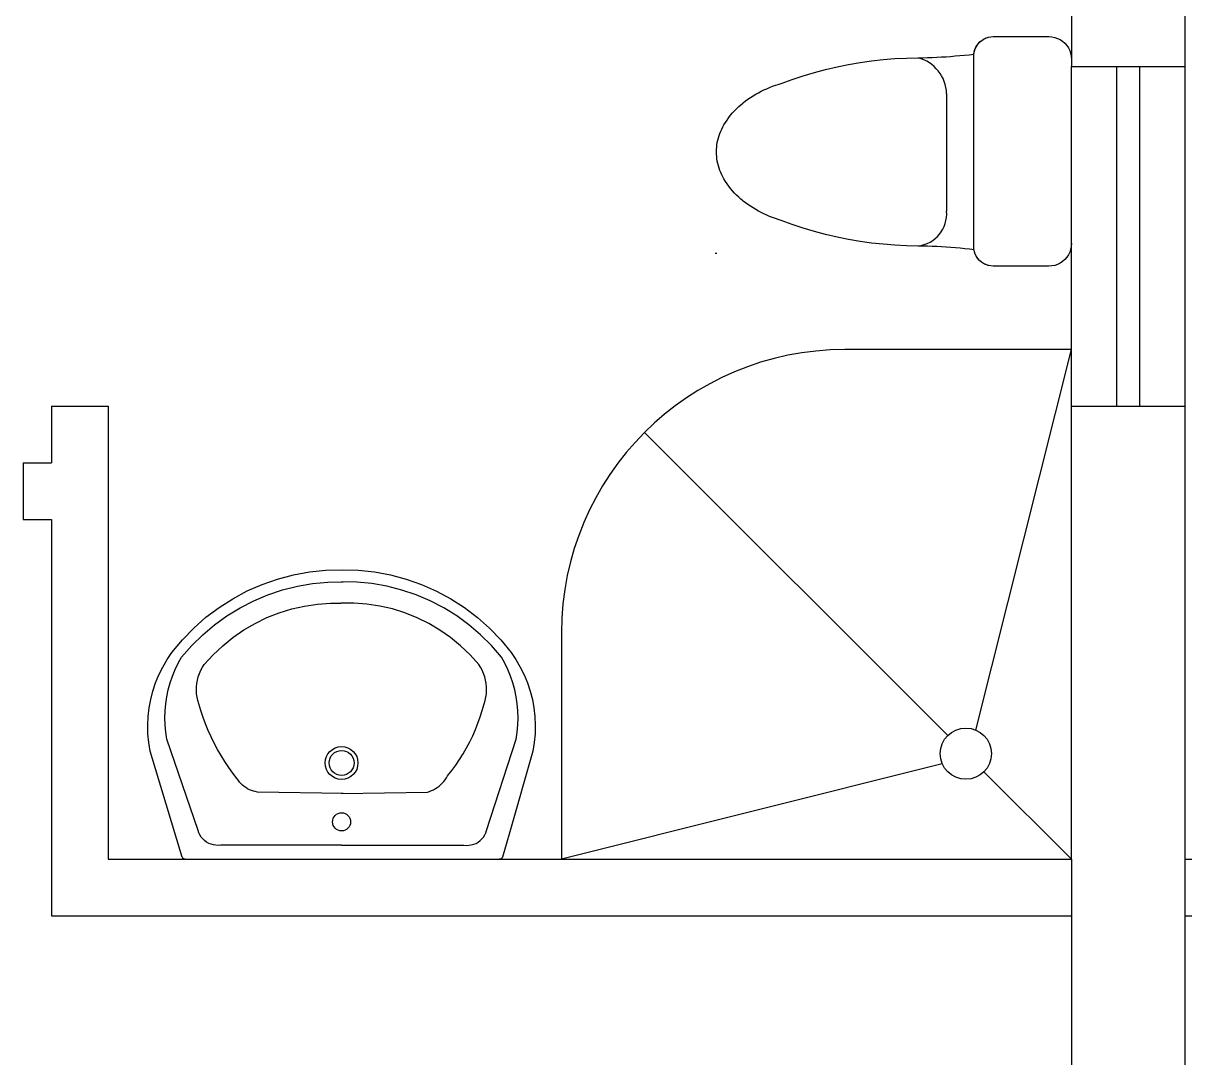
# Model space of a CAD drawing. Header units: centimetres. Extents: x 961 to 1761, y 3059 to 3784.
# Drawn here: x 1411.3 to 1616.3, y 3419.3 to 3602 of the extents above; entities that cross this region are included whole.
import ezdxf

# ---------------------------------------------------------------- set-up
doc = ezdxf.new("R2010")
doc.units = ezdxf.units.CM
doc.layers.add('傢俱', color=7, linetype='Continuous', plot=False)

# ---------------------------------------------------------------- blocks, each defined once
blk = doc.blocks.new('淋浴間')
for p, q in [((0, 90), (-40, 90)), ((-16.85, 22.8), (0, 90)), ((0, 80), (0, 90)), ((0, 0), (0, 80)), ((-21.84, 21.84), (-75.36, 75.36)), ((-90, 40), (-90, 34.86)), ((-90, 34.86), (-90, 4.86)), ((-22.8, 16.85), (-90, 0)), ((0, 0), (-15.44, 15.44)), ((-90, 4.86), (-90, 0)), ((-90, 0), (0, 0))]:
    blk.add_line(p, q)
blk.add_circle((-18.64, 18.64), 4.53)
blk.add_arc((-40, 40), 50, 90, 180)
blk = doc.blocks.new('洗臉枱')
for p, q in [((-14.16, 48.52), (-11.43, 49.47)), ((-11.43, 49.47), (-8.65, 50.21)), ((-8.65, 50.21), (-5.81, 50.73)), ((-5.81, 50.73), (-2.94, 51.03)), ((-2.94, 51.03), (-0.06, 51.1)), ((-0.04, 51.1), (2.83, 51.03)), ((2.83, 51.03), (5.68, 50.73)), ((5.68, 50.73), (8.5, 50.21)), ((8.5, 50.21), (11.28, 49.47)), ((11.28, 49.47), (13.98, 48.52)), ((-19.34, 46.01), (-16.8, 47.37)), ((-16.8, 47.37), (-14.16, 48.52)), ((-13.14, 46.68), (-10.57, 47.55)), ((-10.57, 47.55), (-7.94, 48.21)), ((-7.94, 48.21), (-5.27, 48.68)), ((-5.27, 48.68), (-2.57, 48.94)), ((-2.57, 48.94), (0.14, 49)), ((2.55, 48.94), (-0.14, 49)), ((5.22, 48.68), (2.55, 48.94)), ((7.87, 48.21), (5.22, 48.68)), ((10.48, 47.54), (7.87, 48.21)), ((13.03, 46.68), (10.48, 47.54)), ((13.98, 48.52), (16.61, 47.36)), ((16.61, 47.36), (19.13, 46)), ((-21.77, 44.45), (-19.34, 46.01)), ((-18.05, 44.39), (-15.64, 45.63)), ((-15.64, 45.63), (-13.14, 46.68)), ((-4.39, 45.05), (-2.08, 45.21)), ((-2.08, 45.21), (-0.24, 45.2)), ((0.24, 45.2), (-0.24, 45.2)), ((2.05, 45.21), (0.24, 45.2)), ((4.34, 45.04), (2.05, 45.21)), ((15.5, 45.62), (13.03, 46.68)), ((17.89, 44.39), (15.5, 45.62)), ((19.13, 46), (21.55, 44.45)), ((-24.07, 42.72), (-21.77, 44.45)), ((-20.36, 42.98), (-18.05, 44.39)), ((-13.31, 42.66), (-11.16, 43.51)), ((-11.16, 43.51), (-8.94, 44.19)), ((-8.94, 44.19), (-6.68, 44.71)), ((-6.68, 44.71), (-4.39, 45.05)), ((6.61, 44.7), (4.34, 45.04)), ((8.85, 44.19), (6.61, 44.7)), ((11.04, 43.5), (8.85, 44.19)), ((13.18, 42.65), (11.04, 43.5)), ((20.18, 42.97), (17.89, 44.39)), ((21.55, 44.45), (23.83, 42.71)), ((-26.24, 40.81), (-24.07, 42.72)), ((-24.64, 39.64), (-22.56, 41.39)), ((-22.56, 41.39), (-20.36, 42.98)), ((-17.4, 40.48), (-15.4, 41.65)), ((-15.4, 41.65), (-13.31, 42.66)), ((15.24, 41.64), (13.18, 42.65)), ((17.21, 40.47), (15.24, 41.64)), ((22.35, 41.38), (20.18, 42.97)), ((24.39, 39.63), (22.35, 41.38)), ((23.83, 42.71), (25.98, 40.8)), ((-28.24, 38.74), (-26.24, 40.81)), ((-26.57, 37.74), (-24.64, 39.64)), ((-21.11, 37.7), (-19.31, 39.16)), ((-19.31, 39.16), (-17.4, 40.48)), ((19.09, 39.16), (17.21, 40.47)), ((20.87, 37.7), (19.09, 39.16)), ((26.3, 37.74), (24.39, 39.63)), ((25.98, 40.8), (27.96, 38.73)), ((-30.08, 36.52), (-28.24, 38.74)), ((-28.36, 35.7), (-26.57, 37.74)), ((-22.8, 36.11), (-21.11, 37.7)), ((22.53, 36.11), (20.87, 37.7)), ((28.06, 35.7), (26.3, 37.74)), ((27.96, 38.73), (29.78, 36.52)), ((-31.71, 33.93), (-30.94, 35.25)), ((-30.94, 35.25), (-30.08, 36.52)), ((-28.97, 34.61), (-28.36, 35.7)), ((-24.36, 34.4), (-22.8, 36.11)), ((24.06, 34.4), (22.53, 36.11)), ((28.67, 34.61), (28.06, 35.7)), ((29.78, 36.52), (30.64, 35.25)), ((30.64, 35.25), (31.41, 33.93)), ((-32.39, 32.56), (-31.71, 33.93)), ((-30, 32.32), (-29.52, 33.48)), ((-29.52, 33.48), (-28.97, 34.61)), ((-25.23, 32.8), (-24.98, 33.36)), ((-24.98, 33.36), (-24.69, 33.89)), ((-24.69, 33.89), (-24.36, 34.4)), ((24.39, 33.89), (24.06, 34.4)), ((24.68, 33.36), (24.39, 33.89)), ((24.93, 32.8), (24.68, 33.36)), ((29.22, 33.48), (28.67, 34.61)), ((29.7, 32.32), (29.22, 33.48)), ((31.41, 33.93), (32.09, 32.56)), ((-33.45, 29.7), (-32.97, 31.15)), ((-32.97, 31.15), (-32.39, 32.56)), ((-30.74, 29.93), (-30.4, 31.14)), ((-30.4, 31.14), (-30, 32.32)), ((-25.76, 30.43), (-25.7, 31.04)), ((-25.7, 31.04), (-25.59, 31.64)), ((-25.59, 31.64), (-25.43, 32.22)), ((-25.43, 32.22), (-25.23, 32.8)), ((25.13, 32.22), (24.93, 32.8)), ((25.29, 31.64), (25.13, 32.22)), ((25.4, 31.04), (25.29, 31.64)), ((25.46, 30.43), (25.4, 31.04)), ((30.1, 31.14), (29.7, 32.32)), ((30.44, 29.93), (30.1, 31.14)), ((32.09, 32.56), (32.67, 31.15)), ((32.67, 31.15), (33.15, 29.7)), ((-33.83, 28.22), (-33.45, 29.7)), ((-31.18, 27.46), (-31, 28.7)), ((-31, 28.7), (-30.74, 29.93)), ((-25.77, 29.82), (-25.76, 30.43)), ((-25.73, 29.21), (-25.77, 29.82)), ((-25.64, 28.61), (-25.73, 29.21)), ((25.34, 28.61), (25.43, 29.21)), ((25.43, 29.21), (25.47, 29.82)), ((25.47, 29.82), (25.46, 30.43)), ((30.7, 28.7), (30.44, 29.93)), ((30.88, 27.46), (30.7, 28.7)), ((33.15, 29.7), (33.53, 28.22)), ((-34.28, 25.19), (-34.11, 26.71)), ((-34.11, 26.71), (-33.83, 28.22)), ((-31.3, 26.22), (-31.18, 27.46)), ((-25.5, 28.02), (-25.64, 28.61)), ((-25.32, 27.44), (-25.5, 28.02)), ((-24.97, 26.24), (-25.32, 27.44)), ((24.7, 26.28), (25.02, 27.44)), ((25.02, 27.44), (25.2, 28.02)), ((25.2, 28.02), (25.34, 28.61)), ((31, 26.22), (30.88, 27.46)), ((33.53, 28.22), (33.81, 26.71)), ((33.81, 26.71), (33.98, 25.19)), ((-34.35, 23.67), (-34.28, 25.19)), ((-31.33, 24.96), (-31.3, 26.22)), ((-31.29, 23.71), (-31.33, 24.96)), ((-24.58, 25.05), (-24.97, 26.24)), ((-24.15, 23.88), (-24.58, 25.05)), ((23.93, 24.01), (24.33, 25.14)), ((24.33, 25.14), (24.7, 26.28)), ((30.99, 23.71), (31.03, 24.96)), ((31.03, 24.96), (31, 26.22)), ((33.98, 25.19), (34.05, 23.67)), ((-34.31, 22.14), (-34.35, 23.67)), ((-31.17, 22.46), (-31.29, 23.71)), ((-23.68, 22.73), (-24.15, 23.88)), ((-23.17, 21.59), (-23.68, 22.73)), ((23, 21.8), (23.48, 22.9)), ((23.48, 22.9), (23.93, 24.01)), ((30.87, 22.46), (30.99, 23.71)), ((34.05, 23.67), (34.01, 22.14)), ((-34.16, 20.62), (-34.31, 22.14)), ((-33.91, 19.11), (-34.16, 20.62)), ((-30.98, 21.22), (-31.17, 22.46)), ((-25.46, 5.1), (-30.98, 21.22)), ((-22.62, 20.47), (-23.17, 21.59)), ((21.91, 19.66), (22.47, 20.72)), ((22.47, 20.72), (23, 21.8)), ((25.46, 5.1), (30.68, 21.22)), ((30.68, 21.22), (30.87, 22.46)), ((33.86, 20.62), (33.61, 19.11)), ((34.01, 22.14), (33.86, 20.62)), ((-28.25, 0.39), (-33.91, 19.11)), ((-22.04, 19.37), (-22.62, 20.47)), ((-21.41, 18.29), (-22.04, 19.37)), ((20.68, 17.61), (21.31, 18.62)), ((21.31, 18.62), (21.91, 19.66)), ((33.61, 19.11), (29.53, 4.86)), ((-20.75, 17.23), (-21.41, 18.29)), ((-20.05, 16.2), (-20.75, 17.23)), ((19.3, 15.64), (20, 16.61)), ((20, 16.61), (20.68, 17.61)), ((-19.32, 15.18), (-20.05, 16.2)), ((-18.56, 14.2), (-19.32, 15.18)), ((18.14, 14.04), (18.36, 14.36)), ((18.36, 14.36), (18.56, 14.7)), ((18.56, 14.7), (19.3, 15.64)), ((-18.35, 13.9), (-18.56, 14.2)), ((-18.13, 13.61), (-18.35, 13.9)), ((-17.88, 13.34), (-18.13, 13.61)), ((-17.62, 13.09), (-17.88, 13.34)), ((-17.33, 12.85), (-17.62, 13.09)), ((-17.04, 12.64), (-17.33, 12.85)), ((-16.72, 12.45), (-17.04, 12.64)), ((-16.4, 12.28), (-16.72, 12.45)), ((16.09, 12.28), (16.43, 12.47)), ((16.43, 12.47), (16.76, 12.68)), ((16.76, 12.68), (17.07, 12.92)), ((17.07, 12.92), (17.37, 13.17)), ((17.37, 13.17), (17.64, 13.44)), ((17.64, 13.44), (17.9, 13.73)), ((17.9, 13.73), (18.14, 14.04)), ((-16.06, 12.14), (-16.4, 12.28)), ((-15.71, 12.02), (-16.06, 12.14)), ((-15.36, 11.93), (-15.71, 12.02)), ((-15, 11.86), (-15.36, 11.93)), ((0.14, 11.6), (-15, 11.86)), ((-0.14, 11.6), (15, 11.86)), ((15, 11.86), (15.37, 11.97)), ((15.37, 11.97), (15.74, 12.12)), ((15.74, 12.12), (16.09, 12.28)), ((-25.32, 4.68), (-25.46, 5.1)), ((-25.14, 4.29), (-25.32, 4.68)), ((-24.91, 3.92), (-25.14, 4.29)), ((24.91, 3.92), (25.14, 4.29)), ((25.14, 4.29), (25.32, 4.68)), ((25.32, 4.68), (25.46, 5.1)), ((29.53, 4.86), (28.25, 0.39)), ((-24.63, 3.58), (-24.91, 3.92)), ((-24.32, 3.28), (-24.63, 3.58)), ((-23.97, 3.02), (-24.32, 3.28)), ((-23.59, 2.8), (-23.97, 3.02)), ((-23.18, 2.64), (-23.59, 2.8)), ((-22.76, 2.52), (-23.18, 2.64)), ((-22.33, 2.46), (-22.76, 2.52)), ((-21.89, 2.45), (-22.33, 2.46)), ((-21.46, 2.5), (-21.89, 2.45)), ((-0.14, 2.5), (-21.46, 2.5)), ((-0.14, 2.5), (0.14, 2.5)), ((0.14, 2.5), (21.46, 2.5)), ((21.46, 2.5), (21.89, 2.45)), ((21.89, 2.45), (22.33, 2.46)), ((22.33, 2.46), (22.76, 2.52)), ((22.76, 2.52), (23.18, 2.64)), ((23.18, 2.64), (23.59, 2.8)), ((23.59, 2.8), (23.97, 3.02)), ((23.97, 3.02), (24.32, 3.28)), ((24.32, 3.28), (24.63, 3.58)), ((24.63, 3.58), (24.91, 3.92)), ((-28.23, 0.33), (-28.25, 0.39)), ((-28.21, 0.28), (-28.23, 0.33)), ((-28.18, 0.23), (-28.21, 0.28)), ((-28.15, 0.19), (-28.18, 0.23)), ((-28.11, 0.15), (-28.15, 0.19)), ((-28.07, 0.11), (-28.11, 0.15)), ((-28.03, 0.08), (-28.07, 0.11)), ((-27.98, 0.05), (-28.03, 0.08)), ((-27.92, 0.03), (-27.98, 0.05)), ((-27.87, 0.01), (-27.92, 0.03)), ((-27.82, 0), (-27.87, 0.01)), ((-27.76, 0), (-27.82, 0)), ((-27.76, 0), (27.76, 0)), ((27.82, 0), (27.76, 0)), ((27.87, 0.01), (27.82, 0)), ((27.92, 0.03), (27.87, 0.01)), ((27.98, 0.05), (27.92, 0.03)), ((28.03, 0.08), (27.98, 0.05)), ((28.07, 0.11), (28.03, 0.08)), ((28.11, 0.15), (28.07, 0.11)), ((28.15, 0.19), (28.11, 0.15)), ((28.18, 0.23), (28.15, 0.19)), ((28.21, 0.28), (28.18, 0.23)), ((28.23, 0.33), (28.21, 0.28)), ((28.25, 0.39), (28.23, 0.33))]:
    blk.add_line(p, q)
for centre, radius in [((-0.14, 17), 2.9), ((-0.14, 17), 2.2), ((-0.14, 6.6), 1.6)]:
    blk.add_circle(centre, radius)
blk = doc.blocks.new('馬桶')
for p, q in [((-15.52, 20.43), (-15.12, 20.63)), ((-15.42, 20.49), (-15.04, 20.67)), ((-15.12, 20.63), (-14.69, 20.78)), ((-15.04, 20.67), (-14.64, 20.79)), ((-14.69, 20.78), (-14.25, 20.87)), ((-14.64, 20.79), (-14.25, 20.87)), ((-14.25, 20.87), (-14.22, 20.87)), ((-14.22, 20.87), (-13.8, 20.9)), ((-13.8, 20.9), (-4, 20.9)), ((-4, 20.9), (-3.48, 20.86)), ((-3.48, 20.86), (-2.96, 20.76)), ((-2.96, 20.76), (-2.47, 20.59)), ((-2.47, 20.59), (-2, 20.36)), ((-17.16, 18.22), (-17.04, 18.62)), ((-17.13, 18.35), (-16.98, 18.77)), ((-17.04, 18.62), (-16.87, 19.01)), ((-16.98, 18.77), (-16.78, 19.17)), ((-16.87, 19.01), (-16.66, 19.37)), ((-16.78, 19.17), (-16.53, 19.55)), ((-16.66, 19.37), (-16.4, 19.71)), ((-16.53, 19.55), (-16.24, 19.89)), ((-16.4, 19.71), (-16.11, 20.01)), ((-16.24, 19.89), (-15.9, 20.18)), ((-16.11, 20.01), (-15.78, 20.27)), ((-15.9, 20.18), (-15.52, 20.43)), ((-15.78, 20.27), (-15.42, 20.49)), ((-2, 20.36), (-1.56, 20.07)), ((-1.56, 20.07), (-1.17, 19.72)), ((-1.17, 19.72), (-0.83, 19.33)), ((-0.83, 19.33), (-0.54, 18.9)), ((-0.54, 18.9), (-0.3, 18.43)), ((-37.32, 16.34), (-35.29, 16.62)), ((-35.29, 16.62), (-33.24, 16.85)), ((-33.24, 16.85), (-31.19, 17.01)), ((-31.19, 17.01), (-29.13, 17.11)), ((-29.13, 17.11), (-27.07, 17.15)), ((-27.07, 17.15), (-26.25, 17.16)), ((-26.25, 17.16), (-25.43, 17.19)), ((-25.43, 17.19), (-24.6, 17.22)), ((-24.6, 17.22), (-23.78, 17.26)), ((-23.78, 17.26), (-22.96, 17.3)), ((-22.96, 17.3), (-22.14, 17.35)), ((-22.14, 17.35), (-21.32, 17.41)), ((-21.32, 17.41), (-20.5, 17.48)), ((-20.5, 17.48), (-19.68, 17.55)), ((-19.68, 17.55), (-18.86, 17.63)), ((-18.86, 17.63), (-18.04, 17.71)), ((-18.04, 17.71), (-17.23, 17.81)), ((-17.24, 17.45), (-17.21, 17.9)), ((-17.24, -16.19), (-17.24, 17.45)), ((-17.23, 17.81), (-17.16, 18.22)), ((-17.21, 17.9), (-17.13, 18.35)), ((-0.3, 18.43), (-0.14, 17.93)), ((-0.14, 17.93), (-0.03, 17.42)), ((-0.03, 17.42), (0, 16.9)), ((0, 16.9), (0, 15.63)), ((-47.34, 13.99), (-45.37, 14.58)), ((-45.37, 14.58), (-43.38, 15.11)), ((-43.38, 15.11), (-41.37, 15.58)), ((-41.37, 15.58), (-39.35, 15.99)), ((-39.35, 15.99), (-37.32, 16.34)), ((0, -15.63), (0, 15.63)), ((-52.78, 12.12), (-52.26, 12.3)), ((-52.26, 12.3), (-51.75, 12.47)), ((-51.75, 12.47), (-51.23, 12.63)), ((-51.23, 12.63), (-49.29, 13.34)), ((-49.29, 13.34), (-47.34, 13.99)), ((-56.65, 10.14), (-56.19, 10.44)), ((-56.19, 10.44), (-55.72, 10.72)), ((-55.72, 10.72), (-55.25, 10.98)), ((-55.25, 10.98), (-54.77, 11.24)), ((-54.77, 11.24), (-54.28, 11.48)), ((-54.28, 11.48), (-53.78, 11.7)), ((-53.78, 11.7), (-53.28, 11.92)), ((-53.28, 11.92), (-52.78, 12.12)), ((-22.04, 10.84), (-22.04, -9.91)), ((-59.1, 8.17), (-58.73, 8.53)), ((-58.73, 8.53), (-58.34, 8.88)), ((-58.34, 8.88), (-58.07, 9.1)), ((-58.07, 9.1), (-57.94, 9.21)), ((-57.94, 9.21), (-57.53, 9.53)), ((-57.53, 9.53), (-57.1, 9.84)), ((-57.1, 9.84), (-56.65, 10.14)), ((-61.06, 5.74), (-60.77, 6.17)), ((-60.77, 6.17), (-60.47, 6.6)), ((-60.47, 6.6), (-60.15, 7.01)), ((-60.15, 7.01), (-59.81, 7.41)), ((-59.81, 7.41), (-59.46, 7.8)), ((-59.46, 7.8), (-59.1, 8.17)), ((-62.06, 3.8), (-61.9, 4.19)), ((-61.9, 4.19), (-61.73, 4.57)), ((-61.73, 4.57), (-61.54, 4.94)), ((-61.54, 4.94), (-61.34, 5.3)), ((-61.34, 5.3), (-61.06, 5.74)), ((-62.57, 1.78), (-62.5, 2.19)), ((-62.5, 2.19), (-62.42, 2.6)), ((-62.42, 2.6), (-62.32, 3.01)), ((-62.32, 3.01), (-62.2, 3.41)), ((-62.2, 3.41), (-62.06, 3.8)), ((-62.65, 0.54), (-62.64, 0.95)), ((-62.65, 0.49), (-62.65, 0.54)), ((-62.64, 0.12), (-62.65, 0.49)), ((-62.64, 0.95), (-62.61, 1.37)), ((-62.61, -0.3), (-62.64, 0.12)), ((-62.61, 1.37), (-62.57, 1.78)), ((-62.57, -0.71), (-62.61, -0.3)), ((-62.5, -1.12), (-62.57, -0.71)), ((-62.42, -1.53), (-62.5, -1.12)), ((-62.32, -1.93), (-62.42, -1.53)), ((-62.2, -2.33), (-62.32, -1.93)), ((-62.06, -2.73), (-62.2, -2.33)), ((-61.9, -3.11), (-62.06, -2.73)), ((-61.73, -3.49), (-61.9, -3.11)), ((-61.54, -3.86), (-61.73, -3.49)), ((-61.34, -4.23), (-61.54, -3.86)), ((-61.06, -4.67), (-61.34, -4.23)), ((-60.77, -5.1), (-61.06, -4.67)), ((-60.47, -5.52), (-60.77, -5.1)), ((-60.15, -5.94), (-60.47, -5.52)), ((-59.81, -6.34), (-60.15, -5.94)), ((-59.46, -6.72), (-59.81, -6.34)), ((-59.1, -7.1), (-59.46, -6.72)), ((-58.73, -7.46), (-59.1, -7.1)), ((-58.34, -7.81), (-58.73, -7.46)), ((-58.07, -8.03), (-58.34, -7.81)), ((-57.94, -8.14), (-58.07, -8.03)), ((-57.53, -8.46), (-57.94, -8.14)), ((-57.1, -8.77), (-57.53, -8.46)), ((-56.65, -9.07), (-57.1, -8.77)), ((-56.19, -9.36), (-56.65, -9.07)), ((-55.72, -9.64), (-56.19, -9.36)), ((-55.25, -9.91), (-55.72, -9.64)), ((-54.77, -10.16), (-55.25, -9.91)), ((-54.28, -10.4), (-54.77, -10.16)), ((-53.78, -10.63), (-54.28, -10.4)), ((-53.28, -10.84), (-53.78, -10.63)), ((-52.78, -11.04), (-53.28, -10.84)), ((-52.26, -11.23), (-52.78, -11.04)), ((-51.75, -11.4), (-52.26, -11.23)), ((-51.23, -11.56), (-51.75, -11.4)), ((-49.29, -12.27), (-51.23, -11.56)), ((-47.34, -12.92), (-49.29, -12.27)), ((-45.37, -13.51), (-47.34, -12.92)), ((-43.38, -14.04), (-45.37, -13.51)), ((-41.37, -14.51), (-43.38, -14.04)), ((-39.35, -14.92), (-41.37, -14.51)), ((-37.32, -15.26), (-39.35, -14.92)), ((-35.29, -15.55), (-37.32, -15.26)), ((-33.24, -15.77), (-35.29, -15.55)), ((-31.19, -15.94), (-33.24, -15.77)), ((-29.13, -16.04), (-31.19, -15.94)), ((-27.07, -16.08), (-29.13, -16.04)), ((-26.25, -16.09), (-27.07, -16.08)), ((-25.42, -16.12), (-26.25, -16.09)), ((-24.6, -16.15), (-25.42, -16.12)), ((-23.77, -16.18), (-24.6, -16.15)), ((-22.95, -16.23), (-23.77, -16.18)), ((-22.13, -16.28), (-22.95, -16.23)), ((-21.3, -16.34), (-22.13, -16.28)), ((-20.48, -16.4), (-21.3, -16.34)), ((-17.21, -16.64), (-17.24, -16.19)), ((-0.03, -16.15), (-0.14, -16.67)), ((0, -15.63), (-0.03, -16.15)), ((-62.88, -17.35), (-62.58, -17.35)), ((-19.66, -16.47), (-20.48, -16.4)), ((-18.84, -16.55), (-19.66, -16.47)), ((-18.02, -16.64), (-18.84, -16.55)), ((-17.2, -16.73), (-18.02, -16.64)), ((-17.13, -17.08), (-17.21, -16.64)), ((-17.13, -17.08), (-17.2, -16.73)), ((-17.11, -17.13), (-17.13, -17.08)), ((-16.98, -17.51), (-17.13, -17.08)), ((-16.98, -17.51), (-17.11, -17.13)), ((-16.8, -17.87), (-16.98, -17.51)), ((-16.78, -17.91), (-16.98, -17.51)), ((-16.78, -17.91), (-16.8, -17.87)), ((-16.59, -18.21), (-16.78, -17.91)), ((-16.53, -18.29), (-16.78, -17.91)), ((-16.33, -18.53), (-16.59, -18.21)), ((-16.24, -18.62), (-16.53, -18.29)), ((-0.83, -18.07), (-1.17, -18.46)), ((-0.54, -17.63), (-0.83, -18.07)), ((-0.3, -17.16), (-0.54, -17.63)), ((-0.14, -16.67), (-0.3, -17.16)), ((-16.04, -18.81), (-16.33, -18.53)), ((-15.9, -18.92), (-16.24, -18.62)), ((-15.71, -19.05), (-16.04, -18.81)), ((-15.52, -19.17), (-15.9, -18.92)), ((-15.36, -19.26), (-15.71, -19.05)), ((-15.12, -19.37), (-15.52, -19.17)), ((-14.99, -19.42), (-15.36, -19.26)), ((-14.69, -19.51), (-15.12, -19.37)), ((-14.61, -19.54), (-14.99, -19.42)), ((-14.25, -19.6), (-14.69, -19.51)), ((-14.25, -19.6), (-14.61, -19.54)), ((-14.21, -19.61), (-14.25, -19.6)), ((-13.8, -19.63), (-14.25, -19.6)), ((-13.8, -19.63), (-14.21, -19.61)), ((-4, -19.63), (-13.8, -19.63)), ((-3.48, -19.6), (-4, -19.63)), ((-2.96, -19.5), (-3.48, -19.6)), ((-2.47, -19.33), (-2.96, -19.5)), ((-2, -19.1), (-2.47, -19.33)), ((-1.56, -18.81), (-2, -19.1)), ((-1.17, -18.46), (-1.56, -18.81))]:
    blk.add_line(p, q)
for centre, radius, start, end in [((-28.74, 10.65), 6.7, 1.6324, 75.5946), ((-27.72, -10.41), 5.7, 276.4948, 5.0091)]:
    blk.add_arc(centre, radius, start, end)

msp = doc.modelspace()

# ---------------------------------------------------------------- linework, layer by layer
for p, q in [((1596.31, 3624.39, 27), (1596.31, 3594.39, 27)), ((1616.31, 3624.39, 27), (1616.31, 3594.39, 27)), ((1596.31, 3594.39, 27), (1604.31, 3594.39, 27)), ((1596.31, 3563.13, 27), (1596.31, 3594.39, 27)), ((1604.31, 3534.39, 27), (1604.31, 3594.39, 27)), ((1604.31, 3594.39, 27), (1608.31, 3594.39, 27)), ((1608.31, 3594.39, 27), (1608.31, 3534.39, 27)), ((1608.31, 3594.39, 27), (1616.31, 3594.39, 27)), ((1616.31, 3594.39, 27), (1616.31, 3534.39, 27)), ((1596.31, 3549.25, 27), (1596.31, 3563.13, 27)), ((1596.31, 3544.39, 27), (1596.31, 3549.25, 27)), ((1596.31, 3534.39, 27), (1596.31, 3544.39, 27)), ((1416.31, 3534.39, 27), (1426.31, 3534.39, 27)), ((1416.31, 3534.39, 27), (1416.31, 3524.39, 27)), ((1426.31, 3534.39, 27), (1426.31, 3519.25, 27)), ((1596.31, 3454.39, 27), (1596.31, 3534.39, 27)), ((1596.31, 3534.39, 27), (1604.31, 3534.39, 27)), ((1604.31, 3534.39, 27), (1608.31, 3534.39, 27)), ((1608.31, 3534.39, 27), (1616.31, 3534.39, 27)), ((1616.31, 3534.39, 27), (1616.31, 3454.39, 27)), ((1411.31, 3524.39, 27), (1411.31, 3514.39, 27)), ((1411.31, 3524.39, 27), (1416.31, 3524.39, 27)), ((1426.31, 3519.25, 27), (1426.31, 3489.25, 27)), ((1411.31, 3514.39, 27), (1416.31, 3514.39, 27)), ((1416.31, 3514.39, 27), (1416.31, 3444.39, 27)), ((1426.31, 3489.25, 27), (1426.31, 3454.39, 27)), ((1426.31, 3454.39, 27), (1432.86, 3454.39, 27)), ((1432.86, 3454.39, 27), (1488.38, 3454.39, 27)), ((1488.38, 3454.39, 27), (1506.31, 3454.39, 27)), ((1506.31, 3454.39, 27), (1596.31, 3454.39, 27)), ((1596.31, 3454.39, 27), (1596.31, 3444.39, 27)), ((1616.31, 3454.39, 27), (1741.31, 3454.39, 27)), ((1616.31, 3454.39, 27), (1616.31, 3444.39, 27)), ((1416.31, 3444.39, 27), (1596.31, 3444.39, 27)), ((1596.31, 3444.39, 27), (1596.31, 3420.82, 27)), ((1616.31, 3444.39, 27), (1741.31, 3444.39, 27)), ((1616.31, 3444.39, 27), (1616.31, 3109.39, 27)), ((1596.31, 3420.82, 27), (1596.31, 3417.82, 27))]:
    msp.add_line(p, q)

# ---------------------------------------------------------------- block references
at = {"layer": '傢俱'}
for name, p in [('馬桶', (1596.31, 3578.76, 27)), ('淋浴間', (1596.31, 3454.39, 27)), ('洗臉枱', (1467.63, 3454.39, 27))]:
    msp.add_blockref(name, p, dxfattribs=at)

doc.saveas('drawing.dxf')
